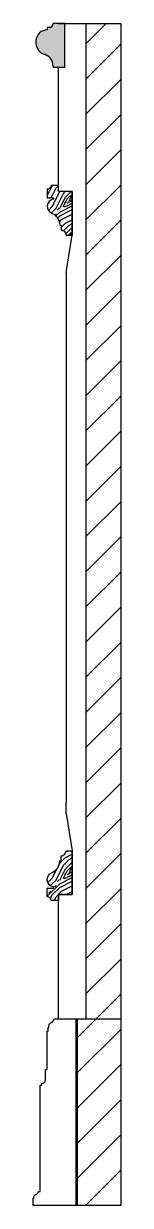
# Model space of a CAD drawing. Header units: millimetres. Extents: x -70 to 0, y 0 to 950.
import ezdxf

# ---------------------------------------------------------------- set-up
doc = ezdxf.new("R2010")
doc.units = ezdxf.units.MM
doc.layers.get('0').update_dxf_attribs({"color": 2})

# ---------------------------------------------------------------- blocks, each defined once
blk = doc.blocks.new('YQ052510330762')
blk.add_hatch(color=250).paths.add_polyline_path([(0, 0), (0, 35), (-9.33, 35), (-9.36, 34.57), (-9.45, 34.15), (-9.59, 33.75), (-9.78, 33.38), (-10.02, 33.04), (-10.3, 32.73), (-10.62, 32.48), (-10.97, 32.27), (-11.34, 32.12), (-11.73, 32.03), (-12.13, 32), (-14, 32), (-14, 30), (-14.41, 29.99), (-14.83, 29.96), (-15.24, 29.91), (-15.65, 29.84), (-16.06, 29.75), (-16.46, 29.65), (-16.86, 29.52), (-17.25, 29.37), (-17.63, 29.21), (-18.01, 29.03), (-18.38, 28.83), (-18.74, 28.61), (-19.1, 28.38), (-19.44, 28.13), (-19.77, 27.86), (-20.09, 27.58), (-20.4, 27.28), (-20.69, 26.97), (-20.98, 26.64), (-21.24, 26.3), (-21.5, 25.95), (-21.74, 25.59), (-21.96, 25.21), (-22.17, 24.83), (-22.36, 24.44), (-22.54, 24.03), (-22.7, 23.62), (-22.84, 23.21), (-22.96, 22.78), (-23.07, 22.35), (-23.16, 21.92), (-23.23, 21.48), (-23.28, 21.04), (-23.32, 20.6), (-23.33, 20.15), (-23.33, 19.71), (-23.31, 19.26), (-23.27, 18.82), (-23.21, 18.38), (-23.13, 17.94), (-23.04, 17.51), (-22.93, 17.08), (-22.8, 16.66), (-22.65, 16.25), (-22.49, 15.84), (-22.3, 15.44), (-22.11, 15.05), (-21.89, 14.67), (-21.66, 14.3), (-21.42, 13.94), (-21.16, 13.59), (-20.89, 13.25), (-20.6, 12.93), (-20.3, 12.63), (-19.99, 12.33), (-19.67, 12.06), (-19.33, 11.79), (-18.99, 11.55), (-18.63, 11.32), (-18.27, 11.11), (-17.89, 10.91), (-17.51, 10.74), (-17.13, 10.58), (-16.73, 10.44), (-16.33, 10.32), (-15.94, 10.2), (-15.55, 10.06), (-15.16, 9.9), (-14.79, 9.73), (-14.42, 9.54), (-14.06, 9.33), (-13.71, 9.11), (-13.36, 8.86), (-13.03, 8.61), (-12.71, 8.33), (-12.4, 8.05), (-12.1, 7.74), (-11.82, 7.43), (-11.55, 7.1), (-11.29, 6.76), (-11.04, 6.41), (-10.81, 6.04), (-10.6, 5.67), (-10.4, 5.28), (-10.22, 4.89), (-10.05, 4.49), (-9.9, 4.08), (-9.77, 3.66), (-9.66, 3.24), (-9.56, 2.81), (-9.48, 2.38), (-9.41, 1.95), (-9.37, 1.51), (-9.34, 1.07), (-9.33, 0.64), (-9.33, 0)])
at = {"color": 0}
for points in [[(-12.13, 32), (-14, 32), (-14, 30)], [(-9.33, 0.64), (-9.33, 0), (0, 0), (0, 35), (-9.33, 35)]]:
    blk.add_lwpolyline(points, dxfattribs=at)
for centre, major_axis, start_param, end_param in [((-14, 20), (0, 10), 0, 2.888912), ((-12.13, 35), (0, 3), 3.141593, 4.712389), ((-18.67, 0.64), (0, 10), 4.712389, 6.030505)]:
    blk.add_ellipse(centre, major_axis=major_axis, ratio=0.933333, start_param=start_param, end_param=end_param, dxfattribs=at)

msp = doc.modelspace()

# ---------------------------------------------------------------- hatches: boundary and pattern name
h = msp.add_hatch()
h.set_pattern_fill('_USER', color=250, scale=20, angle=45, pattern_type=0)
h.set_pattern_definition([(45, (0, 0), (-14.14214, 14.14214), [])])
h.paths.add_polyline_path([(0, 950), (-28, 950), (-28, 150), (0, 150)])
h.paths.add_polyline_path([(-35, 0), (0, 0), (0, 150), (-35, 150)])
h = msp.add_hatch()
h.set_pattern_fill('木纹03', color=250, scale=15, style=0)
h.set_pattern_definition([(360, (-39076.01, 25823.01), (30, 30), [1.5, -28.5]), (90, (-39064.01, 25833.51), (-30, 30), [3, -27]), (45, (-39070.01, 25830.509), (1e-14, 29.999712), [2.121, -6.363, 2.121, -4.242, 14.85, -12.75]), (45, (-39077.51, 25821.509), (1e-14, 30), [2.1213, -4.2426, 2.1213, -33.93]), (45, (-39067.01, 25824.509), (1e-14, 30), [2.1213, -40.305107]), (45, (-39064.01, 25823.009), (1e-14, 30), [2.1213, -40.305107]), (45, (-39068.51, 25826.009), (1e-14, 30), [2.1213, -40.305107]), (45, (-39070.01, 25827.509), (1e-14, 30), [4.2426, -38.183807]), (45, (-39062.51, 25850.009), (1e-14, 30), [4.2426, -38.183807]), (45, (-39073.01, 25829.009), (1e-14, 30), [8.4852, -33.941207]), (45, (-39074.51, 25830.509), (1e-14, 30), [8.4852, -33.941207]), (45, (-39055.01, 25839.509), (1e-14, 30), [8.4852, -33.941207]), (45, (-39076.01, 25833.509), (1e-14, 30), [6.36396, -36.062447]), (45, (-39082.01, 25838.009), (1e-14, 30), [6.36396, -36.062447]), (45, (-39079.01, 25835.009), (1e-14, 30), [6.36396, -36.062447]), (45, (-39059.51, 25844.009), (1e-14, 30), [10.606602, -31.819805]), (45, (-39062.51, 25845.509), (1e-14, 30), [10.606602, -31.819805]), (45, (-39059.51, 25838.009), (1e-14, 30), [14.849242, -27.577164]), (26.56505, (-39073.01, 25826.009), (30, 1e-08), [3.354102, -63.727937]), (26.56505, (-39067.01, 25835.009), (30, 1e-08), [3.354102, -63.727937]), (26.56505, (-39068.51, 25832.009), (30, 1e-08), [3.354102, -63.727937]), (26.56505, (-39074.51, 25823.009), (30, 1e-08), [6.708204, -60.373835]), (26.56505, (-39068.51, 25836.509), (30, 1e-08), [10.062306, -57.019733]), (26.56505, (-39071.51, 25838.009), (30, 1e-08), [13.416408, -53.665631]), (26.56505, (-39074.51, 25839.509), (30, 1e-08), [13.416408, -53.665631]), (26.56505, (-39079.01, 25848.509), (30, 1e-08), [13.416408, -53.665631]), (26.56505, (-39079.01, 25845.509), (30, 1e-08), [16.77051, -50.31153]), (26.56505, (-39077.51, 25842.509), (30, 1e-08), [16.77051, -50.31153]), (63.43495, (-39067.01, 25830.509), (2e-09, 30), [3.354102, -63.727937]), (63.43495, (-39071.51, 25827.509), (2e-09, 30), [3.354102, -63.727937]), (63.43495, (-39076.01, 25823.009), (2e-09, 30), [6.708204, -60.373835]), (63.43495, (-39067.01, 25827.509), (2e-09, 30), [6.708204, -60.373835]), (63.43495, (-39079.01, 25821.509), (2e-09, 30), [10.062306, -57.019733]), (63.43495, (-39082.01, 25821.509), (2e-09, 30), [13.416408, -53.665631]), (63.43495, (-39055.01, 25823.009), (2e-09, 30), [13.416408, -53.665631]), (63.43495, (-39065.51, 25826.009), (2e-09, 30), [13.416408, -53.665631]), (63.43495, (-39059.51, 25823.009), (2e-09, 30), [16.77051, -50.31153]), (63.43495, (-39062.51, 25824.509), (2e-09, 30), [16.77051, -50.31153])])
edge = h.paths.add_edge_path()
edge.add_line((-39, 814.9), (-50, 815))
edge.add_line((-50, 815), (-50, 820))
edge.add_line((-50, 820), (-56, 820))
edge.add_arc((-59, 820), 3, 270, 360, ccw=False)
edge.add_line((-59, 817), (-59, 815.2))
edge.add_line((-59, 815.2), (-59, 815.1))
edge.add_line((-59, 815.1), (-59, 810.1))
edge.add_line((-59, 810.1), (-59, 810.2))
edge.add_line((-59, 810.2), (-59, 810))
edge.add_line((-59, 810), (-54, 810))
edge.add_line((-54, 810), (-54, 808.92))
edge.add_arc((-53.02, 803), 6, 459.42764, 608.96635)
edge.add_arc((-59.16, 788.05), 10.16, 359.69755, 426.87008, ccw=False)
edge.add_line((-49, 788), (-48, 788))
edge.add_line((-48, 788), (-48, 784))
edge.add_arc((-48, 780), 4, 359.99991, 450.00034, ccw=False)
edge.add_line((-44, 780), (-39, 779.9))
edge.add_line((-39, 779.9), (-39, 814.9))
h = msp.add_hatch()
h.set_pattern_fill('木纹03', color=250, scale=15, style=0)
h.set_pattern_definition([(360, (-39076.01, 25973.01), (30, 30), [1.5, -28.5]), (90, (-39064.01, 25983.51), (-30, 30), [3, -27]), (45, (-39070.01, 25980.509), (1e-14, 29.999712), [2.121, -6.363, 2.121, -4.242, 14.85, -12.75]), (45, (-39077.51, 25971.509), (1e-14, 30), [2.1213, -4.2426, 2.1213, -33.93]), (45, (-39067.01, 25974.509), (1e-14, 30), [2.1213, -40.305107]), (45, (-39064.01, 25973.009), (1e-14, 30), [2.1213, -40.305107]), (45, (-39068.51, 25976.009), (1e-14, 30), [2.1213, -40.305107]), (45, (-39070.01, 25977.509), (1e-14, 30), [4.2426, -38.183807]), (45, (-39062.51, 26000.009), (1e-14, 30), [4.2426, -38.183807]), (45, (-39073.01, 25979.009), (1e-14, 30), [8.4852, -33.941207]), (45, (-39074.51, 25980.509), (1e-14, 30), [8.4852, -33.941207]), (45, (-39055.01, 25989.509), (1e-14, 30), [8.4852, -33.941207]), (45, (-39076.01, 25983.509), (1e-14, 30), [6.36396, -36.062447]), (45, (-39082.01, 25988.009), (1e-14, 30), [6.36396, -36.062447]), (45, (-39079.01, 25985.009), (1e-14, 30), [6.36396, -36.062447]), (45, (-39059.51, 25994.009), (1e-14, 30), [10.606602, -31.819805]), (45, (-39062.51, 25995.509), (1e-14, 30), [10.606602, -31.819805]), (45, (-39059.51, 25988.009), (1e-14, 30), [14.849242, -27.577164]), (26.56505, (-39073.01, 25976.009), (30, 1e-08), [3.354102, -63.727937]), (26.56505, (-39067.01, 25985.009), (30, 1e-08), [3.354102, -63.727937]), (26.56505, (-39068.51, 25982.009), (30, 1e-08), [3.354102, -63.727937]), (26.56505, (-39074.51, 25973.009), (30, 1e-08), [6.708204, -60.373835]), (26.56505, (-39068.51, 25986.509), (30, 1e-08), [10.062306, -57.019733]), (26.56505, (-39071.51, 25988.009), (30, 1e-08), [13.416408, -53.665631]), (26.56505, (-39074.51, 25989.509), (30, 1e-08), [13.416408, -53.665631]), (26.56505, (-39079.01, 25998.509), (30, 1e-08), [13.416408, -53.665631]), (26.56505, (-39079.01, 25995.509), (30, 1e-08), [16.77051, -50.31153]), (26.56505, (-39077.51, 25992.509), (30, 1e-08), [16.77051, -50.31153]), (63.43495, (-39067.01, 25980.509), (2e-09, 30), [3.354102, -63.727937]), (63.43495, (-39071.51, 25977.509), (2e-09, 30), [3.354102, -63.727937]), (63.43495, (-39076.01, 25973.009), (2e-09, 30), [6.708204, -60.373835]), (63.43495, (-39067.01, 25977.509), (2e-09, 30), [6.708204, -60.373835]), (63.43495, (-39079.01, 25971.509), (2e-09, 30), [10.062306, -57.019733]), (63.43495, (-39082.01, 25971.509), (2e-09, 30), [13.416408, -53.665631]), (63.43495, (-39055.01, 25973.009), (2e-09, 30), [13.416408, -53.665631]), (63.43495, (-39065.51, 25976.009), (2e-09, 30), [13.416408, -53.665631]), (63.43495, (-39059.51, 25973.009), (2e-09, 30), [16.77051, -50.31153]), (63.43495, (-39062.51, 25974.509), (2e-09, 30), [16.77051, -50.31153])])
edge = h.paths.add_edge_path()
edge.add_line((-39, 250.1), (-50, 250))
edge.add_line((-50, 250), (-50, 245))
edge.add_line((-50, 245), (-56, 245))
edge.add_arc((-59, 245), 3, 360, 450)
edge.add_line((-59, 248), (-59, 249.8))
edge.add_line((-59, 249.8), (-59, 249.9))
edge.add_line((-59, 249.9), (-59, 254.9))
edge.add_line((-59, 254.9), (-59, 254.8))
edge.add_line((-59, 254.8), (-59, 255))
edge.add_line((-59, 255), (-54, 255))
edge.add_line((-54, 255), (-54, 256.08))
edge.add_arc((-53.02, 262), 6, 111.03365, 260.57236, ccw=False)
edge.add_arc((-59.16, 276.95), 10.16, 293.12992, 360.30245)
edge.add_line((-49, 277), (-48, 277))
edge.add_line((-48, 277), (-48, 281))
edge.add_arc((-48, 285), 4, 269.99966, 360.00009)
edge.add_line((-44, 285), (-39, 285.1))
edge.add_line((-39, 285.1), (-39, 250.1))

# ---------------------------------------------------------------- linework, layer by layer
at = {"color": 0, "linetype": 'ByBlock', "ltscale": 8}
for p, q in [((-50, 950), (0, 950)), ((0, 950), (0, 0)), ((-53.14, 820, 0), (-53.14, 820, 0)), ((-53.14, 820, 0), (-53.14, 820)), ((-52.01, 820), (-53.14, 820)), ((-44, 750), (-39, 780)), ((-44, 750), (-44, 323.29)), ((-44, 315), (-44, 323.29)), ((-44, 315), (-39, 285)), ((-50, 150), (0, 150)), ((-35, 150), (-35, 0)), ((0, 0), (-36, 0))]:
    msp.add_line(p, q, dxfattribs=at)
at = {"color": 0}
msp.add_line((-28, 950), (-28, 150), dxfattribs=at)
at = {"color": 0, "ltscale": 0.5}
for p, q in [((-53.14, 245, 0), (-53.14, 245, 0)), ((-53.14, 245, 0), (-53.14, 245)), ((-52.01, 245), (-53.14, 245))]:
    msp.add_line(p, q, dxfattribs=at)
at = {"color": 0, "linetype": 'ByBlock', "ltscale": 8}
for points in [[(-39, 815), (-50, 815), (-50, 915)], [(-39, 815), (-39, 780)], [(-50, 150), (-50, 250), (-39, 250), (-39, 285)]]:
    msp.add_lwpolyline(points, dxfattribs=at)
at = {"color": 0, "ltscale": 0.5}
for points in [[(-50, 820), (-56, 820, -0.414214), (-59, 817), (-59, 810), (-54, 810), (-54, 808.92, 0.764134), (-55.17, 797.4, -0.301787), (-49, 788), (-48, 788), (-48, 784), (-48, 784, -0.414216), (-44, 780), (-44, 780), (-39, 780), (-39, 815), (-50, 815)], [(-50, 245), (-56, 245, 0.414214), (-59, 248), (-59, 255), (-54, 255), (-54, 256.08, -0.764134), (-55.17, 267.6, 0.301787), (-49, 277), (-48, 277), (-48, 281), (-48, 281, 0.414216), (-44, 285), (-44, 285), (-39, 285), (-39, 250), (-50, 250)]]:
    msp.add_lwpolyline(points, format="xyb", close=True, dxfattribs=at)
at = {"color": 0, "linetype": 'ByBlock', "ltscale": 8}
msp.add_lwpolyline([(-64.75, 96.56), (-63.34, 96.56), (-63.34, 97.97, 0.414214), (-60.53, 100.78), (-60.53, 109.22), (-59.12, 109.22), (-59.12, 140.16), (-58.42, 140.16), (-58.42, 142.97), (-57.72, 142.97, -0.239467), (-56.16, 146.79, 0.226119), (-53.5, 150), (-36, 150), (-36, 0), (-70.37, 0), (-70.37, 5.76), (-69.67, 5.76, -0.103744), (-69.48, 7.63, -0.197678), (-67.83, 9.09, 0.361116), (-66.16, 11.25), (-64.75, 11.25)], format="xyb", close=True, dxfattribs=at)

# ---------------------------------------------------------------- block references
at = {"color": 0}
msp.add_blockref('YQ052510330762', (-45, 915), dxfattribs=at)

doc.saveas('drawing.dxf')
